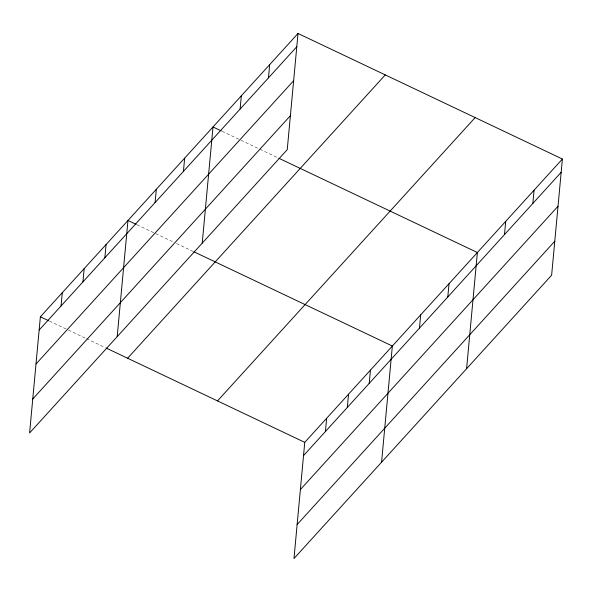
<?xml version="1.0" encoding="UTF-8"?>
<svg xmlns="http://www.w3.org/2000/svg" width="592" height="592" viewBox="0 0 592 592"><rect width="100%" height="100%" fill="white"/><g stroke="black" fill="none" stroke-linecap="round" stroke-linejoin="round"><path stroke-width="0.44" stroke-dasharray="2.96 2.22" d="M222.052 131.269L240.16 139.867M240.981 140.26L259.089 148.858M259.918 149.251L277.197 157.457M137.033 224.768L173.249 241.965M176.534 243.527L192.999 251.348M49.432 321.093L67.54 329.692M68.361 330.084L85.648 338.298M86.469 338.683L105.398 347.674"/><path stroke-width="0.89" d="M298.02 33.47L40.374 316.794L29.6 432.974L287.246 149.65L298.02 33.47L562.4 159.026L551.626 275.206L293.98 558.53L304.754 442.35L562.4 159.026M61.05 305.975L62.278 292.714M82.947 281.888L84.175 268.635M104.851 257.809L106.079 244.548M117.201 336.641L127.976 220.468L136.204 224.375M155.089 202.56L156.318 189.299M183.431 171.391L184.66 158.131M202.22 243.142L213.002 126.969L221.23 130.876M240.115 109.061L241.344 95.8M268.45 77.892L269.686 64.639M325.422 431.531L326.651 418.27M347.326 407.444L348.555 394.183M369.223 383.364L370.451 370.104M381.574 462.197L392.355 346.024L193.821 251.733M419.462 328.116L420.697 314.855M447.804 296.947L449.032 283.686M466.6 368.698L477.374 252.525L278.847 158.242M504.488 234.617L505.716 221.356M532.83 203.448L534.058 190.195M39.146 330.055L296.792 46.731M35.994 364.021L293.639 80.69M32.752 399.008L290.398 115.684M127.62 358.227L385.266 74.903M217.508 400.917L475.154 117.593M303.526 455.611L561.172 172.287M300.373 489.577L558.019 206.245M297.125 524.564L554.771 241.24M40.374 316.794L48.611 320.709M106.22 348.066L304.754 442.35"/></g></svg>
